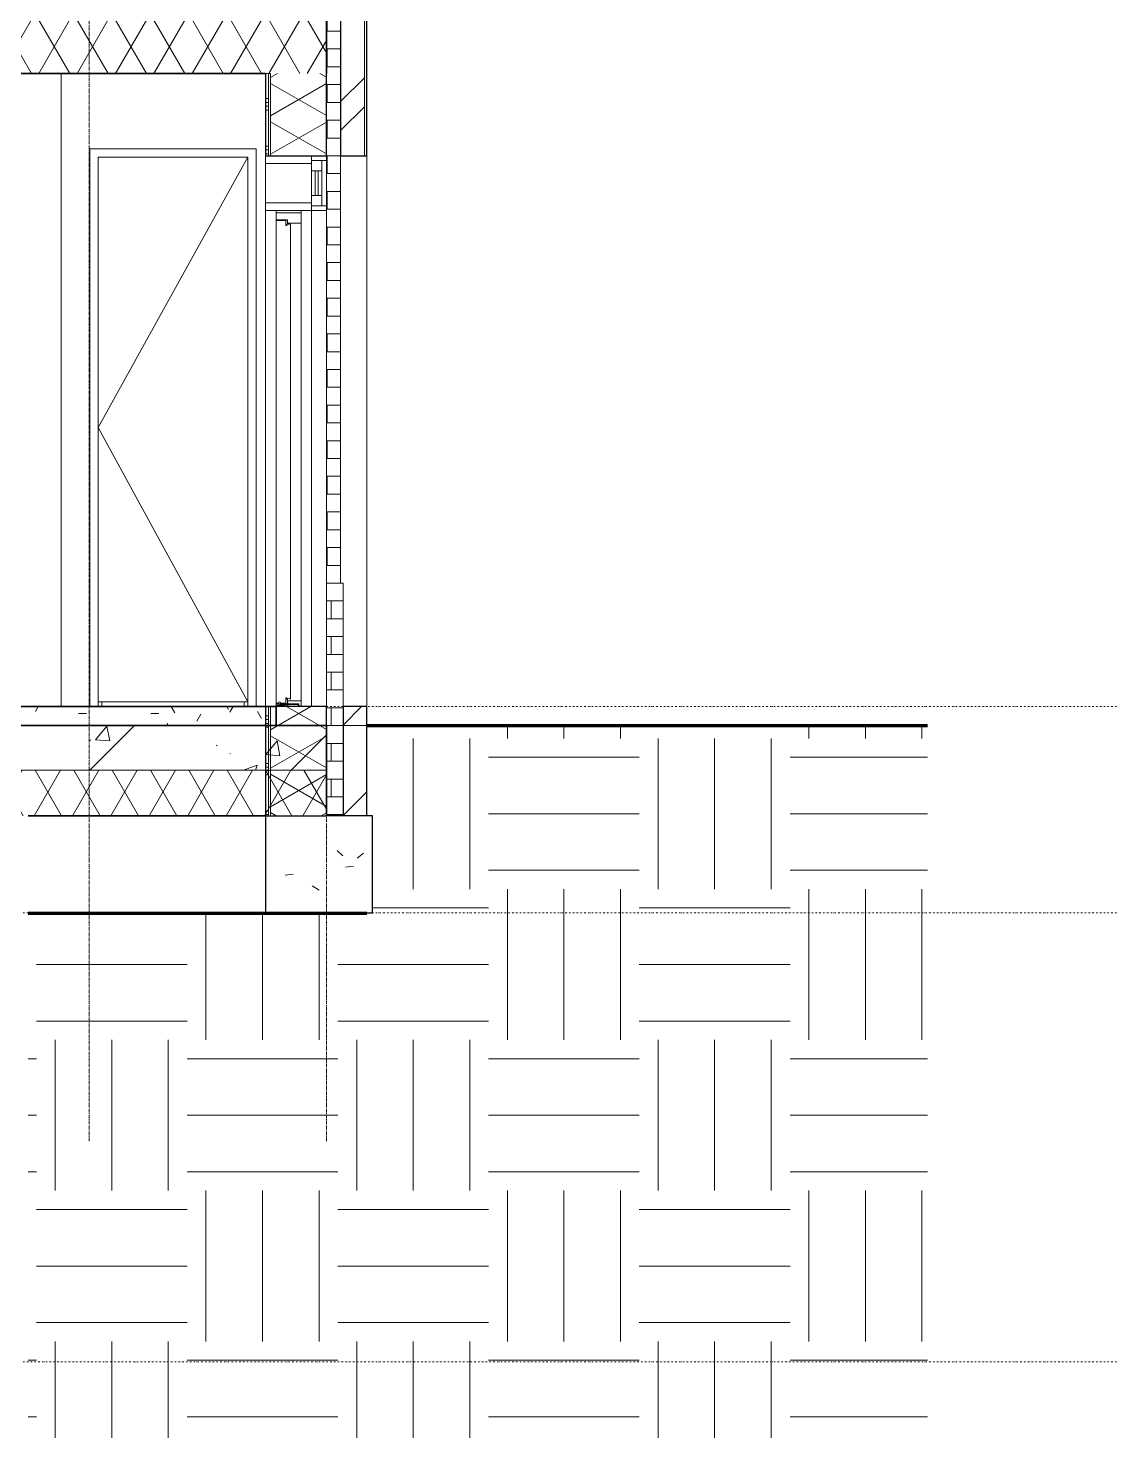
# Model space of a CAD drawing. Header units: millimetres. Extents: x -15640 to 2474, y -3000 to 10373.
# Drawn here: x -2117 to 2474, y -3000 to 2938 of the extents above; entities that cross this region are included whole.
import ezdxf

# ---------------------------------------------------------------- set-up
doc = ezdxf.new("R2010")
doc.units = ezdxf.units.MM
for name, pattern in [('Dash dot', [15.875, 6.35, -4.7625, 0, -4.7625]), ('grid', [24, 15, -3, 3, -3]), ('IMPORT-HIDDEN _2_', [25, 12.5, -12.5])]:
    doc.linetypes.add(name, pattern=pattern)
for name, color, linetype, lineweight in [('A-DOOR', 31, 'Continuous', 9), ('A-DOOR-FRAM', 31, 'Continuous', 18), ('A-FLOR', 192, 'Continuous', 9), ('A-FLOR-LEVL', 51, 'Continuous', 9), ('A-FLOR-MCUT', 51, 'Continuous', 9), ('A-FLOR-PATT', 8, 'Continuous', 35), ('A-GLAZ', 151, 'Continuous', 9), ('A-WALL', 113, 'Continuous', 9), ('A-WALL-PATT', 111, 'Continuous', 25), ('C-BLDG-PADS', 91, 'Continuous', 9), ('C-TOPO', 7, 'Continuous', 9), ('I-WALL', 2, 'Continuous', 9), ('INSTALLATIE', 14, 'Continuous', 9), ('kaart_114279_503471_50_dwg', 8, 'Continuous', 9), ('PAND', 1, 'Continuous', 9), ('PERCEEL', 250, 'Continuous', 9), ('RASTERVERDELING', 55, 'IMPORT-HIDDEN _2_', 9), ('S-FNDN', 32, 'Continuous', 9), ('S-GRID', 1, 'Continuous', 9), ('VEGETATIEOBJECT', 92, 'Continuous', 9)]:
    doc.layers.add(name, color=color, linetype=linetype, lineweight=lineweight)
pattern_1 = [(45, (-5257.7, 3200), (-251.447, 251.447), []), (45, (-5257.7, 3581), (-251.447, 251.447), [])]
pattern_2 = [(0, (-5257.7, 3200), (635, 635), [635, -635]), (0, (-5257.7, 3438.1), (635, 635), [635, -635]), (0, (-5257.7, 3676.25), (635, 635), [635, -635]), (90, (-5178.3, 3755.6), (-635, 635), [635, -635]), (90, (-4940.2, 3755.6), (-635, 635), [635, -635]), (90, (-4702.1, 3755.6), (-635, 635), [635, -635])]

# ---------------------------------------------------------------- blocks, each defined once
blk = doc.blocks.new('Doors_Door-sets_Swedoor_JELD-WEN_Exterior_Classic_Scott_Single_Outswing_2_0 - 888 x 2080 mm - M9 x M21-1435707-B-B')
at = {"layer": 'A-DOOR', "lineweight": 18}
for p, q in [((-966.9, 2170), (-1071.9, 2170)), ((-1071.9, 2170), (-1071.9, 2160)), ((-1071.9, 2160), (-966.9, 2160)), ((-1071.9, 2158), (-1071.9, 2133)), ((-968.9, 2160), (-1069.9, 2160)), ((-966.9, 2160), (-966.9, 2170)), ((-966.9, 2118), (-966.9, 2158)), ((-1030.9, 2128), (-1071.9, 2128)), ((-1071.9, 2128), (-1071.9, 95)), ((-1069.9, 2131), (-1024.9, 2131)), ((-1030.9, 2106.5), (-1030.9, 2128)), ((-1027.7, 2106.5), (-1030.9, 2106.5)), ((-1011.9, 2112), (-1027.7, 2112)), ((-1027.7, 2112), (-1027.7, 2106.5)), ((-1024.9, 2131), (-1024.9, 2118)), ((-1022.9, 2116), (-968.9, 2116)), ((-1011.9, 111), (-1011.9, 2112)), ((-1071.9, 95), (-1063.9, 95)), ((-1053.9, 95), (-1030.9, 95)), ((-1030.9, 95), (-1030.9, 116.5)), ((-1030.9, 116.5), (-1027.7, 116.5)), ((-1027.7, 116.5), (-1027.7, 111)), ((-1027.7, 111), (-1023.7, 111)), ((-1013.7, 111), (-1011.9, 111))]:
    blk.add_line(p, q, dxfattribs=at)
at = {"layer": 'A-DOOR'}
for p, q in [((-1071.9, 2160), (-1071.9, 2158)), ((-966.9, 2160), (-966.9, 2158)), ((-1071.9, 2133), (-1071.9, 2128)), ((-1024.9, 2118), (-1024.9, 2112)), ((-966.9, 103), (-966.9, 2118)), ((-1071.9, 95), (-1071.9, 91)), ((-1071.9, 91), (-1069.9, 91)), ((-1071.9, 91), (-1071.9, 86)), ((-1069.9, 91), (-1071.9, 91)), ((-1071.9, 91), (-1071.9, 81.3)), ((-1024.9, 91), (-1069.9, 91)), ((-1069.9, 91), (-1026.9, 91)), ((-1069.9, 86.2), (-1034.9, 90)), ((-1034.9, 87.1), (-1034.9, 80)), ((-1026.4, 91), (-1026.9, 91)), ((-1024.9, 111), (-1024.9, 105)), ((-1024.9, 87.4), (-1024.9, 90)), ((-1024.9, 90), (-1024.9, 87.4)), ((-1024.9, 80.7), (-1024.9, 82)), ((-1024.9, 82), (-1024.9, 80.7))]:
    blk.add_line(p, q, dxfattribs=at)
at = {"layer": 'A-DOOR', "flags": 128}
for points in [[(-1070.7, 86.1), (-1070.3, 86.2), (-1069.9, 86.2)], [(-1069.9, 86.2), (-1070.3, 86.2), (-1070.7, 86.1)]]:
    blk.add_lwpolyline(points, dxfattribs=at)
at = {"layer": 'A-DOOR', "lineweight": 18}
for centre, radius, start, end in [((-1069.9, 2158), 2, 90, 180), ((-968.9, 2158), 2, 0, 90), ((-1069.9, 2133), 2, 180, 270), ((-1022.9, 2118), 2, 180, 270), ((-968.9, 2118), 2, 270, 0), ((-1058.9, 95), 5, 0, 180), ((-1018.7, 111), 5, 0, 180)]:
    blk.add_arc(centre, radius, start, end, dxfattribs=at)
at = {"layer": 'A-DOOR'}
for points, knots in [([(-1071.6, 2159), (-1071.6, 2159), (-1071.5, 2159.1), (-1071.4, 2159.3), (-1071.3, 2159.4), (-1071.1, 2159.6), (-1071, 2159.7), (-1070.9, 2159.7)], [-0.6666667, -0.6666667, -0.6666667, -0.6666667, -0.625, -0.5833333, -0.5, -0.4166667, -0.3333333, -0.3333333, -0.3333333, -0.3333333]), ([(-967.9, 2159.7), (-967.8, 2159.7), (-967.7, 2159.6), (-967.5, 2159.4), (-967.3, 2159.3), (-967.2, 2159.1), (-967.2, 2159), (-967.1, 2159)], [-0.6666667, -0.6666667, -0.6666667, -0.6666667, -0.5833333, -0.5, -0.4166667, -0.375, -0.3333333, -0.3333333, -0.3333333, -0.3333333]), ([(-1070.9, 2131.3), (-1071, 2131.3), (-1071.1, 2131.4), (-1071.3, 2131.6), (-1071.4, 2131.7), (-1071.5, 2131.9), (-1071.6, 2132), (-1071.6, 2132)], [-0.6666667, -0.6666667, -0.6666667, -0.6666667, -0.5833333, -0.5, -0.4166667, -0.375, -0.3333333, -0.3333333, -0.3333333, -0.3333333]), ([(-1023.9, 2116.3), (-1024, 2116.3), (-1024.1, 2116.4), (-1024.3, 2116.6), (-1024.4, 2116.7), (-1024.5, 2116.9), (-1024.6, 2117), (-1024.6, 2117)], [-0.6666667, -0.6666667, -0.6666667, -0.6666667, -0.5833333, -0.5, -0.4166667, -0.375, -0.3333333, -0.3333333, -0.3333333, -0.3333333]), ([(-967.1, 2117), (-967.2, 2117), (-967.2, 2116.9), (-967.3, 2116.7), (-967.5, 2116.6), (-967.7, 2116.4), (-967.8, 2116.3), (-967.9, 2116.3)], [-0.6666667, -0.6666667, -0.6666667, -0.6666667, -0.625, -0.5833333, -0.5, -0.4166667, -0.3333333, -0.3333333, -0.3333333, -0.3333333])]:
    blk.add_open_spline(points, degree=3, knots=knots, dxfattribs=at)
at = {"layer": 'A-DOOR-FRAM'}
for p, q in [((-1024.9, 90), (-1071.9, 86)), ((-1071.9, 86), (-1071.9, 84.9)), ((-1071.9, 84.9), (-1067.3, 84.2)), ((-1067.3, 82), (-1071.9, 81.3)), ((-1071.9, 81.3), (-1071.9, 80)), ((-1071.9, 80), (-1060.9, 80)), ((-1066.5, 84.1), (-1062.4, 84.1)), ((-1062.4, 82.1), (-1066.5, 82.1)), ((-1061.9, 83.6), (-1061.9, 82.6)), ((-1059.9, 85), (-1055.3, 85.4)), ((-1059.9, 81), (-1059.9, 85)), ((-1055.3, 85.4), (-1039.9, 85.4)), ((-1039.4, 86.8), (-1025.4, 87.9)), ((-1039.4, 85.9), (-1039.4, 86.8)), ((-1026.4, 81.5), (-1026.4, 80.5)), ((-1024.9, 82), (-1025.9, 82)), ((-1025.9, 80), (-1021.9, 80)), ((-968.9, 105), (-1024.9, 105)), ((-1024.9, 105), (-1024.9, 96)), ((-1024.9, 96), (-1022.4, 96)), ((-1024.9, 95.5), (-1024.9, 90)), ((-1024.9, 87.4), (-1024.9, 82)), ((-1023.4, 96), (-1024.4, 96)), ((-1022.9, 91.5), (-1022.9, 95.5)), ((-1022.9, 82), (-1022.9, 88.5)), ((-1021.9, 82), (-1022.9, 82)), ((-1022.4, 96), (-1022.4, 91)), ((-1022.4, 91), (-977.4, 91)), ((-977.9, 91), (-1022.4, 91)), ((-1022.4, 89), (-979.4, 89)), ((-1021.4, 80.5), (-1021.4, 81.5)), ((-980.4, 81.5), (-980.4, 80.5)), ((-978.9, 82), (-979.9, 82)), ((-979.9, 80), (-977.4, 80)), ((-978.9, 88.5), (-978.9, 82)), ((-976.9, 90.5), (-976.9, 80)), ((-976.9, 80.5), (-976.9, 90)), ((-976.9, 80), (-966.9, 80)), ((-966.9, 80), (-966.9, 103))]:
    blk.add_line(p, q, dxfattribs=at)
for centre, radius, start, end in [((-1066.5, 89.1), 5, 260.90972, 270), ((-1066.5, 77.1), 5, 90, 99.09028), ((-1062.4, 83.6), 0.5, 360, 90), ((-1062.4, 82.6), 0.5, 270, 0), ((-1060.9, 81), 1, 270, 0), ((-1039.9, 85.9), 0.5, 270, 0), ((-1025.9, 81.5), 0.5, 90, 180), ((-1025.9, 80.5), 0.5, 180, 270), ((-1025.4, 87.4), 0.5, 0, 94.86451), ((-1024.4, 95.5), 0.5, 90, 180), ((-1023.4, 95.5), 0.5, 360, 90), ((-1022.4, 91.5), 0.5, 180, 270), ((-1022.4, 88.5), 0.5, 90, 180), ((-1021.9, 81.5), 0.5, 0, 90), ((-1021.9, 80.5), 0.5, 270, 0), ((-979.9, 81.5), 0.5, 90, 180), ((-979.9, 80.5), 0.5, 180, 270), ((-979.4, 88.5), 0.5, 0, 90), ((-977.9, 90), 1, 0, 90), ((-977.4, 90.5), 0.5, 0, 90), ((-977.4, 80.5), 0.5, 270, 0), ((-968.9, 103), 2, 0, 90)]:
    blk.add_arc(centre, radius, start, end, dxfattribs=at)
blk = doc.blocks.new('M_Fixed - 1410 x 410-1435705-B-B')
at = {"layer": 'A-GLAZ', "lineweight": 18}
for p, q in [((-923.4, 2400), (-1116.9, 2400)), ((-1116.9, 2400), (-1116.9, 2368)), ((-860.4, 2400), (-923.4, 2400)), ((-923.4, 2400), (-923.4, 2381)), ((-923.4, 2368), (-923.4, 2400)), ((-879.4, 2381), (-923.4, 2381)), ((-923.4, 2381), (-923.4, 2337)), ((-923.4, 2381), (-860.4, 2381)), ((-879.4, 2337), (-879.4, 2381)), ((-860.4, 2381), (-860.4, 2400)), ((-1116.9, 2368), (-923.4, 2368)), ((-923.4, 2337), (-879.4, 2337)), ((-895.4, 2337), (-907.4, 2337)), ((-907.4, 2337), (-907.4, 2233)), ((-895.4, 2233), (-895.4, 2337)), ((-923.4, 2202), (-1116.9, 2202)), ((-1116.9, 2202), (-1116.9, 2170)), ((-879.4, 2233), (-923.4, 2233)), ((-923.4, 2233), (-923.4, 2189)), ((-923.4, 2170), (-923.4, 2202)), ((-907.4, 2233), (-895.4, 2233)), ((-879.4, 2189), (-879.4, 2233)), ((-1116.9, 2170), (-923.4, 2170)), ((-923.4, 2189), (-879.4, 2189)), ((-860.4, 2189), (-923.4, 2189)), ((-923.4, 2189), (-923.4, 2170)), ((-923.4, 2170), (-860.4, 2170)), ((-860.4, 2170), (-860.4, 2189))]:
    blk.add_line(p, q, dxfattribs=at)
at = {"layer": 'A-GLAZ'}
for p, q in [((-860.4, 2381), (-860.4, 2189)), ((-1116.9, 2202), (-1116.9, 2368)), ((-923.4, 2233), (-923.4, 2337)), ((-879.4, 2337), (-879.4, 2233))]:
    blk.add_line(p, q, dxfattribs=at)
blk = doc.blocks.new('M_Fixed - 250 x 2090mm-1435706-B-B')
at = {"layer": 'A-GLAZ'}
for p, q in [((-1116.9, 80), (-1116.9, 2170)), ((-923.4, 80), (-923.4, 2170)), ((-923.4, 2170), (-923.4, 80)), ((-860.4, 2170), (-860.4, 80))]:
    blk.add_line(p, q, dxfattribs=at)
blk = doc.blocks.new('kaart_114279_503471_50_dwg_INSTALLATIE-2121553-B-B')
at = {"layer": 'INSTALLATIE'}
blk.add_line((894.2, 0), (-105.8, 0), dxfattribs=at)
blk = doc.blocks.new('kaart_114279_503471_50_dwg_VEGETATIEOBJECT-2121554-B-B')
at = {"layer": 'VEGETATIEOBJECT'}
for p, q in [((-1214.6, 0), (-2414.6, 0)), ((-1184.6, 0), (-2384.6, 0)), ((-800.7, 0), (-2000.7, 0))]:
    blk.add_line(p, q, dxfattribs=at)
blk = doc.blocks.new('kaart_114279_503471_50_dwg_LEGENDA-2121555-B-B')
for name in ['kaart_114279_503471_50_dwg_VEGETATIEOBJECT-2121554-B-B', 'kaart_114279_503471_50_dwg_INSTALLATIE-2121553-B-B']:
    blk.add_blockref(name, (0, 0))
blk = doc.blocks.new('kaart_114279_503471_50_dwg-1497297-B-B')
at = {"layer": 'PAND', "flags": 128}
for points in [[(-12186.7, 0), (-6468, 0), (-6493.7, 0), (-4018.7, 0), (-4959.8, 0), (1672.4, 0)], [(1672.4, 0), (-3151.9, 0), (-5784.9, 0), (-11704.6, 0)], [(-9542.1, 0), (-1115.6, 0), (652, 0), (1672.4, 0)], [(1672.4, 0), (-9035.6, 0), (-9542.1, 0)]]:
    blk.add_lwpolyline(points, dxfattribs=at)
for points in [[(-5349.1, 0), (-9662.9, 0), (-9707.2, 0), (-10297.6, 0), (-10454.5, 0), (-380.3, 0), (-309.1, 0), (-228.4, 0), (-184.1, 0), (-3106, 0)], [(-8293.2, 0), (-8916.8, 0), (-4106.5, 0), (-4000, 0), (692.1, 0), (1210.3, 0)]]:
    blk.add_lwpolyline(points, close=True, dxfattribs=at)
at = {"layer": 'PERCEEL'}
for p, q in [((1672.4, 0), (-12186.7, 0)), ((-12186.7, 0), (1672.4, 0)), ((-1463.3, 0), (1672.4, 0)), ((1625.5, 0), (1672.4, 0)), ((1633.6, 0), (1625.5, 0))]:
    blk.add_line(p, q, dxfattribs=at)
at = {"layer": 'PERCEEL', "flags": 128}
for points in [[(-12186.7, 0), (-10118.9, 0), (1624.1, 0)], [(-12186.7, 0), (-11690, 0), (-3151.9, 0), (1672.4, 0)], [(1672.4, 0), (-1058.6, 0), (-1463.3, 0), (-9035.6, 0), (-12186.7, 0)], [(-12186.7, 0), (-11690, 0), (-3151.9, 0), (1672.4, 0)], [(1672.4, 0), (1616.9, 0), (1527.9, 0), (-3125.2, 0), (-5370.2, 0), (-9502.5, 0), (-12186.7, 0)], [(-12186.7, 0), (-9502.5, 0), (-5370.2, 0), (-3125.2, 0), (1527.9, 0), (1616.9, 0), (1624.1, 0), (-10118.9, 0), (-12186.7, 0)], [(-12186.7, 0), (-9624.3, 0), (-9640.8, 0), (-8602, 0), (1370.9, 0), (1672.4, 0)], [(1672.4, 0), (-1463.3, 0), (-9035.6, 0), (-12186.7, 0)], [(1672.4, 0), (-1058.6, 0), (-1463.3, 0)], [(1672.4, 0), (1370.9, 0), (1672.4, 0)], [(1672.4, 0), (1625.5, 0), (1624.1, 0), (1616.9, 0), (1672.4, 0)], [(1624.1, 0), (1625.5, 0), (1633.6, 0)]]:
    blk.add_lwpolyline(points, dxfattribs=at)
at = {"layer": 'RASTERVERDELING'}
blk.add_line((-12186.7, 0), (1672.4, 0), dxfattribs=at)
blk.add_blockref('kaart_114279_503471_50_dwg_LEGENDA-2121555-B-B', (0, 0))
blk = doc.blocks.new('32_EA_binnenkozijn_hardhout_deurzonderbovenlicht - 700x2730-1525543-B-B')
at = {"layer": 'A-DOOR'}
for p, q in [((-1856.9, 2430), (-1856.9, 80)), ((-1156.9, 2430), (-1856.9, 2430)), ((-1191.9, 2395), (-1821.9, 1255)), ((-1821.9, 2395), (-1821.9, 100)), ((-1191.9, 2395), (-1821.9, 2395)), ((-1821.9, 80), (-1821.9, 2395)), ((-1821.9, 2395), (-1191.9, 2395)), ((-1191.9, 100), (-1191.9, 2395)), ((-1191.9, 2395), (-1191.9, 80)), ((-1156.9, 80), (-1156.9, 2430)), ((-1821.9, 1255), (-1191.9, 100)), ((-1821.9, 100), (-1191.9, 100)), ((-1806.9, 80), (-1806.9, 100)), ((-1206.9, 80), (-1206.9, 100))]:
    blk.add_line(p, q, dxfattribs=at)

msp = doc.modelspace()

# ---------------------------------------------------------------- hatches: boundary and pattern name
at = {"layer": 'A-FLOR-PATT', "lineweight": 9}
h = msp.add_hatch(dxfattribs=at)
h.set_pattern_fill('FP_1', color=256, angle=-120, style=0, pattern_type=2)
h.set_pattern_definition([(240, (-5967.82, 3000), (121.2436, -70), []), (300, (-5967.82, 3000), (121.2436, 70), [])])
h.paths.add_polyline_path([(-4391, 2747), (-860.4, 2747), (-860.4, 2982), (-7196.9, 2982), (-7196.9, 2747), (-4684.9, 2747)])
h.paths.add_polyline_path([(-10454.4, 2747), (-8610.9, 2747), (-8610.9, 2982), (-11075.3, 2982), (-11075.3, 2747)])
h = msp.add_hatch(dxfattribs=at)
h.set_pattern_fill('FP_37', color=256, style=0, pattern_type=2)
h.set_pattern_definition([(0, (-5257.69, 3200), (406.4, 101.6), [33.528, -271.272, 33.528, -271.272, -1625.6]), (0, (-5257.69, 3200), (406.4, 101.6), [-609.6, 33.528, -576.072, 33.528, -271.272, -711.2]), (0, (-5257.69, 3200), (406.4, 101.6), [-1524, 33.528, -169.672, 33.528, -474.472]), (120, (-5105.29, 3250.8), (-291.1882, 301.1527), [33.528, -271.272, 33.528, -271.272, -1625.6]), (120, (-5105.29, 3250.8), (-291.1882, 301.1527), [-609.6, 33.528, -576.072, 33.528, -271.272, -711.2]), (120, (-5105.29, 3250.8), (-291.1882, 301.1527), [-1524, 33.528, -169.672, 33.528, -474.472]), (240, (-5054.49, 3454), (-115.2118, -402.7527), [33.528, -271.272, 33.528, -271.272, -1625.6]), (240, (-5054.49, 3454), (-115.2118, -402.7527), [-609.6, 33.528, -576.072, 33.528, -271.272, -711.2]), (240, (-5054.49, 3454), (-115.2118, -402.7527), [-1524, 33.528, -169.672, 33.528, -474.472])])
h.paths.add_polyline_path([(-8898.5, 0), (-4816.9, 0), (-4816.9, 80), (-8898.5, 80)])
h.paths.add_polyline_path([(-1142.7, 0), (-1071.9, 0), (-1071.9, 80), (-4684.9, 80), (-4684.9, 0), (-1196.9, 0)])
h = msp.add_hatch(dxfattribs=at)
h.set_pattern_fill('FP_10', color=256, style=0, pattern_type=2)
h.set_pattern_definition([(45, (-5257.7, 3200), (-424.264, 424.264), []), (50, (-5257.7, 3200), (717.26, -62.75), [75, -825]), (355, (-5257.7, 3200), (-138.75, 752.19), [60, -660]), (100.451, (-5197.9, 3194.8), (578.514, 689.44), [63.74, -701.14]), (46.184, (-5257.7, 3400), (1067.24, -165.52), [112.5, -1237.5]), (96.636, (-5168.8, 3386.2), (934.66, 974.12), [95.61, -1051.71]), (351.184, (-5257.7, 3400), (934.67, 974.12), [90, -990]), (21, (-5157.7, 3350), (596.907, -402.62), [75, -825]), (326, (-5157.7, 3350), (243.32, 725.15), [60, -660]), (71.451, (-5107.95, 3316.45), (840.225, 322.525), [63.74, -701.14]), (37.5, (-5257.7, 3200), (12.16, 332.894), [3.353, -648.647, 3.353, -666.647, -662.5]), (37.5, (-5257.7, 3200), (12.16, 332.894), [-1322, 3.353, -659.147]), (7.5, (-5257.7, 3200), (263.07, 394.412), [3.353, -378.647, 3.353, -633.647, -252.5]), (7.5, (-5257.7, 3200), (263.07, 394.412), [-1019, 3.353, -249.147]), (327.5, (-5480.7, 3200), (533.822, -22.555), [3.353, -246.647, 3.353, -776.647, -1035]), (327.5, (-5480.7, 3200), (533.822, -22.555), [-1030, 3.353, -1031.647]), (317.5, (-5580.7, 3200), (583.186, 100.105), [3.353, -321.647, 3.353, -514.647, -735]), (317.5, (-5580.7, 3200), (583.186, 100.105), [-843, 3.35, -731.65]), (317.5, (-5580.7, 3200), (583.186, 100.105), [3.353, -321.647, 3.353, -514.647, -735]), (317.5, (-5580.7, 3200), (583.186, 100.105), [-843, 3.35, -731.65])])
h.paths.add_polyline_path([(-860.4, -188), (-860.4, 0), (-8973.5, 0), (-8973.5, -188), (-926.2, -188)])
h = msp.add_hatch(dxfattribs=at)
h.set_pattern_fill('FP_9', color=256, angle=-120, style=0, pattern_type=2)
h.set_pattern_definition([(240, (-5913.62, 0.0002), (121.2436, -70), []), (300, (-5913.62, 0.0002), (121.2436, 70), [])])
h.paths.add_polyline_path([(-860.4, -380), (-860.4, -188), (-8973.5, -188), (-8973.5, -380), (-926.2, -380)])
at = {"layer": 'A-WALL-PATT', "lineweight": 9}
h = msp.add_hatch(dxfattribs=at)
h.set_pattern_fill('FP_7', color=256, style=0, pattern_type=2)
h.set_pattern_definition(pattern_1)
h.paths.add_polyline_path([(-700.4, 2400), (-700.4, 4187.5), (-800.4, 4187.5), (-800.4, 2400)])
h.paths.add_polyline_path([(-800.4, 5689.3), (-700.4, 5689.3), (-700.4, 6618.9), (-800.4, 6618.9), (-800.4, 5790.6)])
h = msp.add_hatch(dxfattribs=at)
h.set_pattern_fill('FP_4', color=256, angle=-90, style=0, pattern_type=2)
h.set_pattern_definition([(360, (-1116.87, 3040.88), (4e-13, 200), []), (360, (-1116.87, 3024.88), (4e-13, 200), []), (360, (-1116.87, 3008.88), (4e-13, 200), []), (360, (-1116.87, 2992.88), (4e-13, 200), [])])
h.paths.add_polyline_path([(-1104.4, -380), (-1104.4, 80), (-1116.9, 80), (-1116.9, -380)])
h.paths.add_polyline_path([(-1116.9, 2400), (-1104.4, 2400), (-1104.4, 2747), (-1116.9, 2747)])
h.paths.add_polyline_path([(-1116.9, 3000), (-1104.4, 3000), (-1104.4, 4240.5), (-1116.9, 4240.5), (-1116.9, 3163.8)])
h.paths.add_polyline_path([(-1104.4, 5689.3), (-1104.4, 6068.5), (-1116.9, 6068.5), (-1116.9, 5689.3)])
h = msp.add_hatch(dxfattribs=at)
h.set_pattern_fill('FP_3', color=256, angle=-120, style=0, pattern_type=2)
h.set_pattern_definition([(330, (-1116.88, 3040.88), (70, 121.2436), []), (30, (-1116.88, 3040.88), (-70, 121.2436), [])])
h.paths.add_polyline_path([(-1095.4, -380), (-860.4, -380), (-860.4, 80), (-1095.4, 80), (-1095.4, -69.3)])
h.paths.add_polyline_path([(-1095.4, 2400), (-860.4, 2400), (-860.4, 2747), (-1095.4, 2747)])
h.paths.add_polyline_path([(-860.4, 3000), (-860.4, 4187.5), (-990.4, 4187.5), (-990.4, 4240.5), (-1095.4, 4240.5), (-1095.4, 3000), (-926.2, 3000)])
h.paths.add_polyline_path([(-1095.4, 5689.3), (-990.4, 5689.3), (-990.4, 5742.3), (-860.4, 5742.3), (-860.4, 6068.5), (-1095.4, 6068.5), (-1095.4, 5992.6)])
h = msp.add_hatch(dxfattribs=at)
h.set_pattern_fill('FP_8', color=256, style=0, pattern_type=2)
h.set_pattern_definition([(0, (-745.375, 0), (0, 75), []), (90, (-745.38, 0), (-112.5, 75), [75, -75])])
h.paths.add_polyline_path([(-800.4, 600), (-800.4, 4240.5), (-850.4, 4240.5), (-850.4, 4187.5), (-860.4, 4187.5), (-860.4, 600)])
h.paths.add_polyline_path([(-3193.2, 5415.8), (-3193.2, 5700), (-3498, 5700), (-3408.2, 5616.2)])
h = msp.add_hatch(dxfattribs=at)
h.set_pattern_fill('FP_21', color=256, style=0, pattern_type=2)
h.set_pattern_definition([(0, (-1740.375, 0), (0, 75), []), (90, (-1740.38, 0), (-112.5, 75), [75, -75])])
h.paths.add_polyline_path([(-860.4, -380), (-790.4, -380), (-790.4, 600), (-860.4, 600), (-860.4, -365.9)])
h = msp.add_hatch(dxfattribs=at)
h.set_pattern_fill('FP_7', color=256, style=0, pattern_type=2)
h.set_pattern_definition(pattern_1)
h.paths.add_polyline_path([(-790.4, -380), (-690.4, -380), (-690.4, 80), (-790.4, 80)])
h = msp.add_hatch(dxfattribs=at)
h.set_pattern_fill('FP_11', color=256, style=0, pattern_type=2)
h.set_pattern_definition([(50, (-5257.7, 3200), (728.737, -63.756), [76.2, -838.2]), (355, (-5257.7, 3200), (-140.97, 764.23), [60.96, -670.56]), (100.451, (-5197, 3194.7), (587.77, 700.47), [64.76, -712.36]), (46.184, (-5257.7, 3403.2), (1084.32, -168.17), [114.3, -1257.3]), (96.636, (-5167.3, 3389.2), (949.61, 989.71), [97.14, -1068.54]), (351.184, (-5257.7, 3403.2), (949.62, 989.7), [91.44, -1005.84]), (21, (-5156.1, 3352.4), (606.46, -409.06), [76.2, -838.2]), (326, (-5156.1, 3352.4), (247.21, 736.75), [60.96, -670.56]), (71.451, (-5105.56, 3318.3), (853.67, 327.685), [64.76, -712.36]), (37.5, (-5257.7, 3200), (12.355, 338.22), [33.528, -628.904, 33.528, -647.192, -673.1]), (37.5, (-5257.7, 3200), (12.355, 338.22), [-1343.15, 33.53, -639.57]), (7.5, (-5257.7, 3200), (267.279, 400.722), [33.528, -354.584, 33.528, -613.664, -256.54]), (7.5, (-5257.7, 3200), (267.279, 400.722), [-1035.304, 33.53, -223.01]), (327.5, (-5484.26, 3200), (542.363, -22.915), [33.528, -220.472, 33.528, -758.952, -1051.56]), (327.5, (-5484.26, 3200), (542.363, -22.915), [-1046.48, 33.53, -1018.03]), (317.5, (-5585.86, 3200), (592.517, 101.707), [33.528, -296.672, 33.528, -492.76, -746.76]), (317.5, (-5585.86, 3200), (592.517, 101.707), [-856.49, 33.53, -713.23])])
h.paths.add_polyline_path([(-666.9, -788), (-666.9, -380), (-1116.9, -380), (-1116.9, -788)])
at = {"layer": 'C-TOPO'}
h = msp.add_hatch(dxfattribs=at)
h.set_pattern_fill('FP_35', color=256, style=0, pattern_type=2)
h.set_pattern_definition(pattern_2)
h.paths.add_polyline_path([(-690.4, -3000), (1672.4, -3000), (1672.4, 0), (-690.4, 0), (-690.4, -380), (-666.9, -380), (-666.9, -788), (-690.4, -788)])
h = msp.add_hatch(dxfattribs=at)
h.set_pattern_fill('FP_35', color=256, style=0, pattern_type=2)
h.set_pattern_definition(pattern_2)
h.paths.add_polyline_path([(-1368.3, -3000), (-690.4, -3000), (-690.4, -790.2), (-2116.9, -790.2), (-2116.9, -3000), (-1792.4, -3000)])

# ---------------------------------------------------------------- linework, layer by layer
at = {"layer": 'A-FLOR', "lineweight": 35}
for p, q in [((-860.4, 2747), (-860.4, 3000)), ((-3334.9, 2747), (-1116.9, 2747)), ((-1071.9, 80), (-4684.9, 80)), ((-1071.9, 0), (-1071.9, 80)), ((-860.4, 0), (-8973.5, 0)), ((-860.4, -380), (-860.4, 0)), ((-2116.9, -380), (-1116.9, -380))]:
    msp.add_line(p, q, dxfattribs=at)
at = {"layer": 'A-FLOR-LEVL', "linetype": 'Dash dot'}
for p, q in [((-13560.6, 80), (2474, 80)), ((-13560.6, -788), (2474, -788)), ((-13560.6, -2680), (2474, -2680))]:
    msp.add_line(p, q, dxfattribs=at)
at = {"layer": 'A-FLOR-MCUT'}
for p, q in [((-1116.9, 2747), (-1095.4, 2747)), ((-860.4, -188), (-8973.5, -188))]:
    msp.add_line(p, q, dxfattribs=at)
at = {"layer": 'A-WALL', "lineweight": 25}
for p, q in [((-800.4, 4187.5), (-800.4, 2400)), ((-690.4, 2400), (-690.4, 4187.5)), ((-800.4, 2400), (-690.4, 2400)), ((-790.4, 80), (-790.4, -380)), ((-690.4, 80), (-790.4, 80)), ((-690.4, -380), (-690.4, 80))]:
    msp.add_line(p, q, dxfattribs=at)
at = {"layer": 'A-WALL'}
for p, q in [((-700.4, 4187.5), (-700.4, 2400)), ((-1104.4, 2400), (-1104.4, 2747)), ((-1095.4, 2400), (-1095.4, 2747)), ((-800.4, 600), (-800.4, 2400)), ((-690.4, 2400), (-690.4, 80)), ((-860.4, 600), (-790.4, 600)), ((-790.4, 80), (-790.4, 600)), ((-1104.4, -380), (-1104.4, 80)), ((-1095.4, -380), (-1095.4, 80))]:
    msp.add_line(p, q, dxfattribs=at)
at = {"layer": 'C-BLDG-PADS', "lineweight": 18}
for p, q in [((-1116.9, -788), (-2116.9, -788)), ((-2116.9, -788), (-2116.9, -790)), ((-2116.9, -790), (-690.4, -790)), ((-690.4, -790), (-690.4, -788))]:
    msp.add_line(p, q, dxfattribs=at)
at = {"layer": 'C-TOPO', "lineweight": 70}
for p, q in [((-690.4, 0), (1058.4, 0)), ((1058.4, 0), (1512.6, 0)), ((1512.6, 0), (1601.5, 0)), ((1601.5, 0), (1624.6, 0)), ((1624.6, 0), (1672.4, 0)), ((-2116.9, -790.2), (-1893.1, -790.2)), ((-1893.1, -790.2), (-1368.3, -790.2)), ((-1368.3, -790.2), (-690.4, -790.2)), ((-690.4, -790.2), (-690.4, -788)), ((-690.4, -790.2), (-690.4, -788))]:
    msp.add_line(p, q, dxfattribs=at)
at = {"layer": 'C-TOPO'}
for p, q in [((1058.4, 0), (-690.4, 0)), ((1512.6, 0), (1058.4, 0)), ((1601.5, 0), (1512.6, 0)), ((1601.5, 0), (1624.6, 0)), ((1672.4, 0), (1624.6, 0)), ((-1893.1, -790.2), (-2116.9, -790.2)), ((-1893.1, -790.2), (-1368.3, -790.2)), ((-1690.4, -790.2), (-1690.4, -788)), ((-1690.4, -790.2), (-1690.4, -788)), ((-1368.3, -790.2), (-690.4, -790.2)), ((-690.4, -788), (-690.4, -790.2)), ((-690.4, -790.2), (-690.4, -788))]:
    msp.add_line(p, q, dxfattribs=at)
at = {"layer": 'I-WALL'}
for p, q in [((-1977.4, 2747), (-1977.4, 80)), ((-1116.9, 2202), (-1116.9, 2368))]:
    msp.add_line(p, q, dxfattribs=at)
at = {"layer": 'I-WALL', "lineweight": 25}
for p, q in [((-1116.9, 2747), (-1116.9, 2400)), ((-860.4, 2400), (-860.4, 2747)), ((-1116.9, 2400), (-860.4, 2400)), ((-1116.9, 80), (-1116.9, -380)), ((-860.4, 80), (-1071.9, 80)), ((-860.4, 0), (-860.4, 80)), ((-1116.9, -380), (-860.4, -380))]:
    msp.add_line(p, q, dxfattribs=at)
at = {"layer": 'S-FNDN', "lineweight": 25}
for p, q in [((-1116.9, -380), (-1116.9, -788)), ((-666.9, -380), (-860.4, -380)), ((-666.9, -788), (-666.9, -380)), ((-1116.9, -788), (-666.9, -788))]:
    msp.add_line(p, q, dxfattribs=at)
at = {"layer": 'S-FNDN'}
msp.add_line((-2116.9, -788), (-2116.9, -788), dxfattribs=at)
at = {"layer": 'S-GRID', "linetype": 'grid'}
for p, q in [((-1860.4, -1750), (-1860.4, 9773.4)), ((-860.4, -1750), (-860.4, 9773.4))]:
    msp.add_line(p, q, dxfattribs=at)

# ---------------------------------------------------------------- block references
at = {"layer": 'A-DOOR'}
for name in ['32_EA_binnenkozijn_hardhout_deurzonderbovenlicht - 700x2730-1525543-B-B', 'Doors_Door-sets_Swedoor_JELD-WEN_Exterior_Classic_Scott_Single_Outswing_2_0 - 888 x 2080 mm - M9 x M21-1435707-B-B']:
    msp.add_blockref(name, (0, 0), dxfattribs=at)
at = {"layer": 'A-GLAZ'}
for name in ['M_Fixed - 1410 x 410-1435705-B-B', 'M_Fixed - 250 x 2090mm-1435706-B-B']:
    msp.add_blockref(name, (0, 0), dxfattribs=at)
at = {"layer": 'kaart_114279_503471_50_dwg', "color": 92}
msp.add_blockref('kaart_114279_503471_50_dwg-1497297-B-B', (0, 0), dxfattribs=at)

doc.saveas('drawing.dxf')
